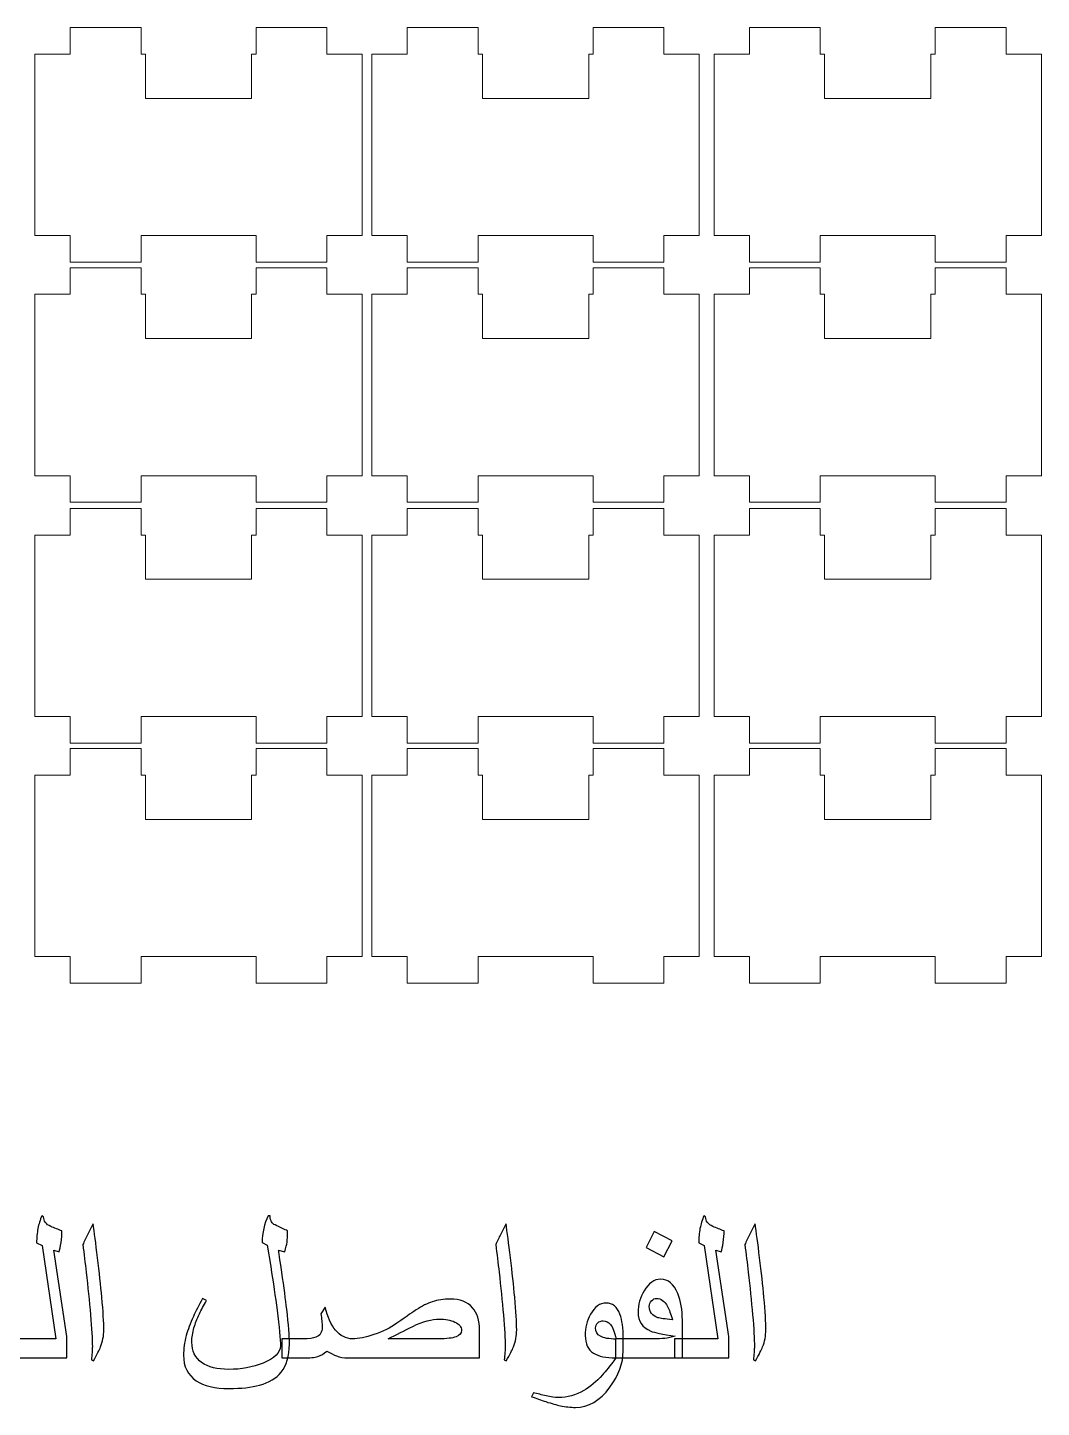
# Model space of a CAD drawing. Header units: millimetres. Extents: x -861 to 465, y -411 to 387.
# Drawn here: x -545.3 to -430.7, y -337.9 to -182 of the extents above; entities that cross this region are included whole.
import ezdxf

# ---------------------------------------------------------------- set-up
doc = ezdxf.new("R2010")
doc.units = ezdxf.units.MM
doc.header["$MEASUREMENT"] = 0
doc.layers.add('Layer 1', color=7, linetype='Continuous')

msp = doc.modelspace()

# ---------------------------------------------------------------- linework, layer by layer
at = {"layer": 'Layer 1', "color": 250, "lineweight": 18}
for points in [[(-540.5007, -185.0113), (-540.5007, -185.0113), (-540.5007, -182.0113), (-540.5007, -182.0113), (-540.5007, -182.0113), (-540.5007, -182.0113), (-532.5007, -182.0113), (-532.5007, -182.0113), (-532.5007, -182.0113), (-532.5007, -182.0113), (-532.5007, -185.0113), (-532.5007, -185.0113)], [(-511.5007, -185.0113), (-511.5007, -185.0113), (-511.5007, -182.0113), (-511.5007, -182.0113), (-511.5007, -182.0113), (-511.5007, -182.0113), (-519.5007, -182.0113), (-519.5007, -182.0113), (-519.5007, -182.0113), (-519.5007, -182.0113), (-519.5007, -185.0113), (-519.5007, -185.0113)], [(-502.4006, -185.0113), (-502.4006, -185.0113), (-502.4006, -182.0113), (-502.4006, -182.0113), (-502.4006, -182.0113), (-502.4006, -182.0113), (-494.4006, -182.0113), (-494.4006, -182.0113), (-494.4006, -182.0113), (-494.4006, -182.0113), (-494.4006, -185.0113), (-494.4006, -185.0113)], [(-473.4006, -185.0113), (-473.4006, -185.0113), (-473.4006, -182.0113), (-473.4006, -182.0113), (-473.4006, -182.0113), (-473.4006, -182.0113), (-481.4006, -182.0113), (-481.4006, -182.0113), (-481.4006, -182.0113), (-481.4006, -182.0113), (-481.4006, -185.0113), (-481.4006, -185.0113)], [(-463.7297, -185.0113), (-463.7297, -185.0113), (-463.7297, -182.0113), (-463.7297, -182.0113), (-463.7297, -182.0113), (-463.7297, -182.0113), (-455.7297, -182.0113), (-455.7297, -182.0113), (-455.7297, -182.0113), (-455.7297, -182.0113), (-455.7297, -185.0113), (-455.7297, -185.0113)], [(-434.7297, -185.0113), (-434.7297, -185.0113), (-434.7297, -182.0113), (-434.7297, -182.0113), (-434.7297, -182.0113), (-434.7297, -182.0113), (-442.7297, -182.0113), (-442.7297, -182.0113), (-442.7297, -182.0113), (-442.7297, -182.0113), (-442.7297, -185.0113), (-442.7297, -185.0113)], [(-540.5007, -205.5113), (-540.5007, -205.5113), (-544.5007, -205.5113), (-544.5007, -205.5113), (-544.5007, -205.5113), (-544.5007, -205.5113), (-544.5007, -185.0113), (-544.5007, -185.0113), (-544.5007, -185.0113), (-544.5007, -185.0113), (-540.5007, -185.0113), (-540.5007, -185.0113)], [(-520.0008, -185.0113), (-520.0008, -185.0113), (-520.0008, -190.0113), (-520.0008, -190.0113), (-520.0008, -190.0113), (-520.0008, -190.0113), (-532.0008, -190.0113), (-532.0008, -190.0113), (-532.0008, -190.0113), (-532.0008, -190.0113), (-532.0008, -185.0113), (-532.0008, -185.0113)], [(-511.5007, -185.0113), (-511.5007, -185.0113), (-507.5007, -185.0113), (-507.5007, -185.0113), (-507.5007, -185.0113), (-507.5007, -185.0113), (-507.5007, -205.5113), (-507.5007, -205.5113), (-507.5007, -205.5113), (-507.5007, -205.5113), (-511.5007, -205.5113), (-511.5007, -205.5113)], [(-502.4006, -205.5113), (-502.4006, -205.5113), (-506.4006, -205.5113), (-506.4006, -205.5113), (-506.4006, -205.5113), (-506.4006, -205.5113), (-506.4006, -185.0113), (-506.4006, -185.0113), (-506.4006, -185.0113), (-506.4006, -185.0113), (-502.4006, -185.0113), (-502.4006, -185.0113)], [(-481.9007, -185.0113), (-481.9007, -185.0113), (-481.9007, -190.0113), (-481.9007, -190.0113), (-481.9007, -190.0113), (-481.9007, -190.0113), (-493.9007, -190.0113), (-493.9007, -190.0113), (-493.9007, -190.0113), (-493.9007, -190.0113), (-493.9007, -185.0113), (-493.9007, -185.0113)], [(-473.4006, -185.0113), (-473.4006, -185.0113), (-469.4006, -185.0113), (-469.4006, -185.0113), (-469.4006, -185.0113), (-469.4006, -185.0113), (-469.4006, -205.5113), (-469.4006, -205.5113), (-469.4006, -205.5113), (-469.4006, -205.5113), (-473.4006, -205.5113), (-473.4006, -205.5113)], [(-463.7297, -205.5113), (-463.7297, -205.5113), (-467.7297, -205.5113), (-467.7297, -205.5113), (-467.7297, -205.5113), (-467.7297, -205.5113), (-467.7297, -185.0113), (-467.7297, -185.0113), (-467.7297, -185.0113), (-467.7297, -185.0113), (-463.7297, -185.0113), (-463.7297, -185.0113)], [(-443.2298, -185.0113), (-443.2298, -185.0113), (-443.2298, -190.0113), (-443.2298, -190.0113), (-443.2298, -190.0113), (-443.2298, -190.0113), (-455.2298, -190.0113), (-455.2298, -190.0113), (-455.2298, -190.0113), (-455.2298, -190.0113), (-455.2298, -185.0113), (-455.2298, -185.0113)], [(-434.7297, -185.0113), (-434.7297, -185.0113), (-430.7297, -185.0113), (-430.7297, -185.0113), (-430.7297, -185.0113), (-430.7297, -185.0113), (-430.7297, -205.5113), (-430.7297, -205.5113), (-430.7297, -205.5113), (-430.7297, -205.5113), (-434.7297, -205.5113), (-434.7297, -205.5113)], [(-540.5007, -205.5113), (-540.5007, -205.5113), (-540.5007, -208.5113), (-540.5007, -208.5113), (-540.5007, -208.5113), (-540.5007, -208.5113), (-532.5007, -208.5113), (-532.5007, -208.5113), (-532.5007, -208.5113), (-532.5007, -208.5113), (-532.5007, -205.5113), (-532.5007, -205.5113)], [(-511.5007, -205.5113), (-511.5007, -205.5113), (-511.5007, -208.5113), (-511.5007, -208.5113), (-511.5007, -208.5113), (-511.5007, -208.5113), (-519.5007, -208.5113), (-519.5007, -208.5113), (-519.5007, -208.5113), (-519.5007, -208.5113), (-519.5007, -205.5113), (-519.5007, -205.5113)], [(-502.4006, -205.5113), (-502.4006, -205.5113), (-502.4006, -208.5113), (-502.4006, -208.5113), (-502.4006, -208.5113), (-502.4006, -208.5113), (-494.4006, -208.5113), (-494.4006, -208.5113), (-494.4006, -208.5113), (-494.4006, -208.5113), (-494.4006, -205.5113), (-494.4006, -205.5113)], [(-473.4006, -205.5113), (-473.4006, -205.5113), (-473.4006, -208.5113), (-473.4006, -208.5113), (-473.4006, -208.5113), (-473.4006, -208.5113), (-481.4006, -208.5113), (-481.4006, -208.5113), (-481.4006, -208.5113), (-481.4006, -208.5113), (-481.4006, -205.5113), (-481.4006, -205.5113)], [(-463.7297, -205.5113), (-463.7297, -205.5113), (-463.7297, -208.5113), (-463.7297, -208.5113), (-463.7297, -208.5113), (-463.7297, -208.5113), (-455.7297, -208.5113), (-455.7297, -208.5113), (-455.7297, -208.5113), (-455.7297, -208.5113), (-455.7297, -205.5113), (-455.7297, -205.5113)], [(-434.7297, -205.5113), (-434.7297, -205.5113), (-434.7297, -208.5113), (-434.7297, -208.5113), (-434.7297, -208.5113), (-434.7297, -208.5113), (-442.7297, -208.5113), (-442.7297, -208.5113), (-442.7297, -208.5113), (-442.7297, -208.5113), (-442.7297, -205.5113), (-442.7297, -205.5113)], [(-540.5007, -212.1311), (-540.5007, -212.1311), (-540.5007, -209.1311), (-540.5007, -209.1311), (-540.5007, -209.1311), (-540.5007, -209.1311), (-532.5007, -209.1311), (-532.5007, -209.1311), (-532.5007, -209.1311), (-532.5007, -209.1311), (-532.5007, -212.1311), (-532.5007, -212.1311)], [(-511.5007, -212.1311), (-511.5007, -212.1311), (-511.5007, -209.1311), (-511.5007, -209.1311), (-511.5007, -209.1311), (-511.5007, -209.1311), (-519.5007, -209.1311), (-519.5007, -209.1311), (-519.5007, -209.1311), (-519.5007, -209.1311), (-519.5007, -212.1311), (-519.5007, -212.1311)], [(-502.4006, -212.1311), (-502.4006, -212.1311), (-502.4006, -209.1311), (-502.4006, -209.1311), (-502.4006, -209.1311), (-502.4006, -209.1311), (-494.4006, -209.1311), (-494.4006, -209.1311), (-494.4006, -209.1311), (-494.4006, -209.1311), (-494.4006, -212.1311), (-494.4006, -212.1311)], [(-473.4006, -212.1311), (-473.4006, -212.1311), (-473.4006, -209.1311), (-473.4006, -209.1311), (-473.4006, -209.1311), (-473.4006, -209.1311), (-481.4006, -209.1311), (-481.4006, -209.1311), (-481.4006, -209.1311), (-481.4006, -209.1311), (-481.4006, -212.1311), (-481.4006, -212.1311)], [(-463.7297, -212.1311), (-463.7297, -212.1311), (-463.7297, -209.1311), (-463.7297, -209.1311), (-463.7297, -209.1311), (-463.7297, -209.1311), (-455.7297, -209.1311), (-455.7297, -209.1311), (-455.7297, -209.1311), (-455.7297, -209.1311), (-455.7297, -212.1311), (-455.7297, -212.1311)], [(-434.7297, -212.1311), (-434.7297, -212.1311), (-434.7297, -209.1311), (-434.7297, -209.1311), (-434.7297, -209.1311), (-434.7297, -209.1311), (-442.7297, -209.1311), (-442.7297, -209.1311), (-442.7297, -209.1311), (-442.7297, -209.1311), (-442.7297, -212.1311), (-442.7297, -212.1311)], [(-540.5007, -232.6311), (-540.5007, -232.6311), (-544.5007, -232.6311), (-544.5007, -232.6311), (-544.5007, -232.6311), (-544.5007, -232.6311), (-544.5007, -212.1311), (-544.5007, -212.1311), (-544.5007, -212.1311), (-544.5007, -212.1311), (-540.5007, -212.1311), (-540.5007, -212.1311)], [(-520.0008, -212.1311), (-520.0008, -212.1311), (-520.0008, -217.1311), (-520.0008, -217.1311), (-520.0008, -217.1311), (-520.0008, -217.1311), (-532.0008, -217.1311), (-532.0008, -217.1311), (-532.0008, -217.1311), (-532.0008, -217.1311), (-532.0008, -212.1311), (-532.0008, -212.1311)], [(-511.5007, -212.1311), (-511.5007, -212.1311), (-507.5007, -212.1311), (-507.5007, -212.1311), (-507.5007, -212.1311), (-507.5007, -212.1311), (-507.5007, -232.6311), (-507.5007, -232.6311), (-507.5007, -232.6311), (-507.5007, -232.6311), (-511.5007, -232.6311), (-511.5007, -232.6311)], [(-502.4006, -232.6311), (-502.4006, -232.6311), (-506.4006, -232.6311), (-506.4006, -232.6311), (-506.4006, -232.6311), (-506.4006, -232.6311), (-506.4006, -212.1311), (-506.4006, -212.1311), (-506.4006, -212.1311), (-506.4006, -212.1311), (-502.4006, -212.1311), (-502.4006, -212.1311)], [(-481.9007, -212.1311), (-481.9007, -212.1311), (-481.9007, -217.1311), (-481.9007, -217.1311), (-481.9007, -217.1311), (-481.9007, -217.1311), (-493.9007, -217.1311), (-493.9007, -217.1311), (-493.9007, -217.1311), (-493.9007, -217.1311), (-493.9007, -212.1311), (-493.9007, -212.1311)], [(-473.4006, -212.1311), (-473.4006, -212.1311), (-469.4006, -212.1311), (-469.4006, -212.1311), (-469.4006, -212.1311), (-469.4006, -212.1311), (-469.4006, -232.6311), (-469.4006, -232.6311), (-469.4006, -232.6311), (-469.4006, -232.6311), (-473.4006, -232.6311), (-473.4006, -232.6311)], [(-463.7297, -232.6311), (-463.7297, -232.6311), (-467.7297, -232.6311), (-467.7297, -232.6311), (-467.7297, -232.6311), (-467.7297, -232.6311), (-467.7297, -212.1311), (-467.7297, -212.1311), (-467.7297, -212.1311), (-467.7297, -212.1311), (-463.7297, -212.1311), (-463.7297, -212.1311)], [(-443.2298, -212.1311), (-443.2298, -212.1311), (-443.2298, -217.1311), (-443.2298, -217.1311), (-443.2298, -217.1311), (-443.2298, -217.1311), (-455.2298, -217.1311), (-455.2298, -217.1311), (-455.2298, -217.1311), (-455.2298, -217.1311), (-455.2298, -212.1311), (-455.2298, -212.1311)], [(-434.7297, -212.1311), (-434.7297, -212.1311), (-430.7297, -212.1311), (-430.7297, -212.1311), (-430.7297, -212.1311), (-430.7297, -212.1311), (-430.7297, -232.6311), (-430.7297, -232.6311), (-430.7297, -232.6311), (-430.7297, -232.6311), (-434.7297, -232.6311), (-434.7297, -232.6311)], [(-540.5007, -232.6311), (-540.5007, -232.6311), (-540.5007, -235.6311), (-540.5007, -235.6311), (-540.5007, -235.6311), (-540.5007, -235.6311), (-532.5007, -235.6311), (-532.5007, -235.6311), (-532.5007, -235.6311), (-532.5007, -235.6311), (-532.5007, -232.6311), (-532.5007, -232.6311)], [(-511.5007, -232.6311), (-511.5007, -232.6311), (-511.5007, -235.6311), (-511.5007, -235.6311), (-511.5007, -235.6311), (-511.5007, -235.6311), (-519.5007, -235.6311), (-519.5007, -235.6311), (-519.5007, -235.6311), (-519.5007, -235.6311), (-519.5007, -232.6311), (-519.5007, -232.6311)], [(-502.4006, -232.6311), (-502.4006, -232.6311), (-502.4006, -235.6311), (-502.4006, -235.6311), (-502.4006, -235.6311), (-502.4006, -235.6311), (-494.4006, -235.6311), (-494.4006, -235.6311), (-494.4006, -235.6311), (-494.4006, -235.6311), (-494.4006, -232.6311), (-494.4006, -232.6311)], [(-473.4006, -232.6311), (-473.4006, -232.6311), (-473.4006, -235.6311), (-473.4006, -235.6311), (-473.4006, -235.6311), (-473.4006, -235.6311), (-481.4006, -235.6311), (-481.4006, -235.6311), (-481.4006, -235.6311), (-481.4006, -235.6311), (-481.4006, -232.6311), (-481.4006, -232.6311)], [(-463.7297, -232.6311), (-463.7297, -232.6311), (-463.7297, -235.6311), (-463.7297, -235.6311), (-463.7297, -235.6311), (-463.7297, -235.6311), (-455.7297, -235.6311), (-455.7297, -235.6311), (-455.7297, -235.6311), (-455.7297, -235.6311), (-455.7297, -232.6311), (-455.7297, -232.6311)], [(-434.7297, -232.6311), (-434.7297, -232.6311), (-434.7297, -235.6311), (-434.7297, -235.6311), (-434.7297, -235.6311), (-434.7297, -235.6311), (-442.7297, -235.6311), (-442.7297, -235.6311), (-442.7297, -235.6311), (-442.7297, -235.6311), (-442.7297, -232.6311), (-442.7297, -232.6311)], [(-540.5007, -239.3311), (-540.5007, -239.3311), (-540.5007, -236.3311), (-540.5007, -236.3311), (-540.5007, -236.3311), (-540.5007, -236.3311), (-532.5007, -236.3311), (-532.5007, -236.3311), (-532.5007, -236.3311), (-532.5007, -236.3311), (-532.5007, -239.3311), (-532.5007, -239.3311)], [(-511.5007, -239.3311), (-511.5007, -239.3311), (-511.5007, -236.3311), (-511.5007, -236.3311), (-511.5007, -236.3311), (-511.5007, -236.3311), (-519.5007, -236.3311), (-519.5007, -236.3311), (-519.5007, -236.3311), (-519.5007, -236.3311), (-519.5007, -239.3311), (-519.5007, -239.3311)], [(-502.4006, -239.3311), (-502.4006, -239.3311), (-502.4006, -236.3311), (-502.4006, -236.3311), (-502.4006, -236.3311), (-502.4006, -236.3311), (-494.4006, -236.3311), (-494.4006, -236.3311), (-494.4006, -236.3311), (-494.4006, -236.3311), (-494.4006, -239.3311), (-494.4006, -239.3311)], [(-473.4006, -239.3311), (-473.4006, -239.3311), (-473.4006, -236.3311), (-473.4006, -236.3311), (-473.4006, -236.3311), (-473.4006, -236.3311), (-481.4006, -236.3311), (-481.4006, -236.3311), (-481.4006, -236.3311), (-481.4006, -236.3311), (-481.4006, -239.3311), (-481.4006, -239.3311)], [(-463.7297, -239.3311), (-463.7297, -239.3311), (-463.7297, -236.3311), (-463.7297, -236.3311), (-463.7297, -236.3311), (-463.7297, -236.3311), (-455.7297, -236.3311), (-455.7297, -236.3311), (-455.7297, -236.3311), (-455.7297, -236.3311), (-455.7297, -239.3311), (-455.7297, -239.3311)], [(-434.7297, -239.3311), (-434.7297, -239.3311), (-434.7297, -236.3311), (-434.7297, -236.3311), (-434.7297, -236.3311), (-434.7297, -236.3311), (-442.7297, -236.3311), (-442.7297, -236.3311), (-442.7297, -236.3311), (-442.7297, -236.3311), (-442.7297, -239.3311), (-442.7297, -239.3311)], [(-540.5007, -259.8311), (-540.5007, -259.8311), (-544.5007, -259.8311), (-544.5007, -259.8311), (-544.5007, -259.8311), (-544.5007, -259.8311), (-544.5007, -239.3311), (-544.5007, -239.3311), (-544.5007, -239.3311), (-544.5007, -239.3311), (-540.5007, -239.3311), (-540.5007, -239.3311)], [(-520.0008, -239.3311), (-520.0008, -239.3311), (-520.0008, -244.3311), (-520.0008, -244.3311), (-520.0008, -244.3311), (-520.0008, -244.3311), (-532.0008, -244.3311), (-532.0008, -244.3311), (-532.0008, -244.3311), (-532.0008, -244.3311), (-532.0008, -239.3311), (-532.0008, -239.3311)], [(-511.5007, -239.3311), (-511.5007, -239.3311), (-507.5007, -239.3311), (-507.5007, -239.3311), (-507.5007, -239.3311), (-507.5007, -239.3311), (-507.5007, -259.8311), (-507.5007, -259.8311), (-507.5007, -259.8311), (-507.5007, -259.8311), (-511.5007, -259.8311), (-511.5007, -259.8311)], [(-502.4006, -259.8311), (-502.4006, -259.8311), (-506.4006, -259.8311), (-506.4006, -259.8311), (-506.4006, -259.8311), (-506.4006, -259.8311), (-506.4006, -239.3311), (-506.4006, -239.3311), (-506.4006, -239.3311), (-506.4006, -239.3311), (-502.4006, -239.3311), (-502.4006, -239.3311)], [(-481.9007, -239.3311), (-481.9007, -239.3311), (-481.9007, -244.3311), (-481.9007, -244.3311), (-481.9007, -244.3311), (-481.9007, -244.3311), (-493.9007, -244.3311), (-493.9007, -244.3311), (-493.9007, -244.3311), (-493.9007, -244.3311), (-493.9007, -239.3311), (-493.9007, -239.3311)], [(-473.4006, -239.3311), (-473.4006, -239.3311), (-469.4006, -239.3311), (-469.4006, -239.3311), (-469.4006, -239.3311), (-469.4006, -239.3311), (-469.4006, -259.8311), (-469.4006, -259.8311), (-469.4006, -259.8311), (-469.4006, -259.8311), (-473.4006, -259.8311), (-473.4006, -259.8311)], [(-463.7297, -259.8311), (-463.7297, -259.8311), (-467.7297, -259.8311), (-467.7297, -259.8311), (-467.7297, -259.8311), (-467.7297, -259.8311), (-467.7297, -239.3311), (-467.7297, -239.3311), (-467.7297, -239.3311), (-467.7297, -239.3311), (-463.7297, -239.3311), (-463.7297, -239.3311)], [(-443.2298, -239.3311), (-443.2298, -239.3311), (-443.2298, -244.3311), (-443.2298, -244.3311), (-443.2298, -244.3311), (-443.2298, -244.3311), (-455.2298, -244.3311), (-455.2298, -244.3311), (-455.2298, -244.3311), (-455.2298, -244.3311), (-455.2298, -239.3311), (-455.2298, -239.3311)], [(-434.7297, -239.3311), (-434.7297, -239.3311), (-430.7297, -239.3311), (-430.7297, -239.3311), (-430.7297, -239.3311), (-430.7297, -239.3311), (-430.7297, -259.8311), (-430.7297, -259.8311), (-430.7297, -259.8311), (-430.7297, -259.8311), (-434.7297, -259.8311), (-434.7297, -259.8311)], [(-540.5007, -259.8311), (-540.5007, -259.8311), (-540.5007, -262.8311), (-540.5007, -262.8311), (-540.5007, -262.8311), (-540.5007, -262.8311), (-532.5007, -262.8311), (-532.5007, -262.8311), (-532.5007, -262.8311), (-532.5007, -262.8311), (-532.5007, -259.8311), (-532.5007, -259.8311)], [(-511.5007, -259.8311), (-511.5007, -259.8311), (-511.5007, -262.8311), (-511.5007, -262.8311), (-511.5007, -262.8311), (-511.5007, -262.8311), (-519.5007, -262.8311), (-519.5007, -262.8311), (-519.5007, -262.8311), (-519.5007, -262.8311), (-519.5007, -259.8311), (-519.5007, -259.8311)], [(-502.4006, -259.8311), (-502.4006, -259.8311), (-502.4006, -262.8311), (-502.4006, -262.8311), (-502.4006, -262.8311), (-502.4006, -262.8311), (-494.4006, -262.8311), (-494.4006, -262.8311), (-494.4006, -262.8311), (-494.4006, -262.8311), (-494.4006, -259.8311), (-494.4006, -259.8311)], [(-473.4006, -259.8311), (-473.4006, -259.8311), (-473.4006, -262.8311), (-473.4006, -262.8311), (-473.4006, -262.8311), (-473.4006, -262.8311), (-481.4006, -262.8311), (-481.4006, -262.8311), (-481.4006, -262.8311), (-481.4006, -262.8311), (-481.4006, -259.8311), (-481.4006, -259.8311)], [(-463.7297, -259.8311), (-463.7297, -259.8311), (-463.7297, -262.8311), (-463.7297, -262.8311), (-463.7297, -262.8311), (-463.7297, -262.8311), (-455.7297, -262.8311), (-455.7297, -262.8311), (-455.7297, -262.8311), (-455.7297, -262.8311), (-455.7297, -259.8311), (-455.7297, -259.8311)], [(-434.7297, -259.8311), (-434.7297, -259.8311), (-434.7297, -262.8311), (-434.7297, -262.8311), (-434.7297, -262.8311), (-434.7297, -262.8311), (-442.7297, -262.8311), (-442.7297, -262.8311), (-442.7297, -262.8311), (-442.7297, -262.8311), (-442.7297, -259.8311), (-442.7297, -259.8311)], [(-540.5007, -266.4509), (-540.5007, -266.4509), (-540.5007, -263.4509), (-540.5007, -263.4509), (-540.5007, -263.4509), (-540.5007, -263.4509), (-532.5007, -263.4509), (-532.5007, -263.4509), (-532.5007, -263.4509), (-532.5007, -263.4509), (-532.5007, -266.4509), (-532.5007, -266.4509)], [(-511.5007, -266.4509), (-511.5007, -266.4509), (-511.5007, -263.4509), (-511.5007, -263.4509), (-511.5007, -263.4509), (-511.5007, -263.4509), (-519.5007, -263.4509), (-519.5007, -263.4509), (-519.5007, -263.4509), (-519.5007, -263.4509), (-519.5007, -266.4509), (-519.5007, -266.4509)], [(-502.4006, -266.4509), (-502.4006, -266.4509), (-502.4006, -263.4509), (-502.4006, -263.4509), (-502.4006, -263.4509), (-502.4006, -263.4509), (-494.4006, -263.4509), (-494.4006, -263.4509), (-494.4006, -263.4509), (-494.4006, -263.4509), (-494.4006, -266.4509), (-494.4006, -266.4509)], [(-473.4006, -266.4509), (-473.4006, -266.4509), (-473.4006, -263.4509), (-473.4006, -263.4509), (-473.4006, -263.4509), (-473.4006, -263.4509), (-481.4006, -263.4509), (-481.4006, -263.4509), (-481.4006, -263.4509), (-481.4006, -263.4509), (-481.4006, -266.4509), (-481.4006, -266.4509)], [(-463.7297, -266.4509), (-463.7297, -266.4509), (-463.7297, -263.4509), (-463.7297, -263.4509), (-463.7297, -263.4509), (-463.7297, -263.4509), (-455.7297, -263.4509), (-455.7297, -263.4509), (-455.7297, -263.4509), (-455.7297, -263.4509), (-455.7297, -266.4509), (-455.7297, -266.4509)], [(-434.7297, -266.4509), (-434.7297, -266.4509), (-434.7297, -263.4509), (-434.7297, -263.4509), (-434.7297, -263.4509), (-434.7297, -263.4509), (-442.7297, -263.4509), (-442.7297, -263.4509), (-442.7297, -263.4509), (-442.7297, -263.4509), (-442.7297, -266.4509), (-442.7297, -266.4509)], [(-540.5007, -286.9509), (-540.5007, -286.9509), (-544.5007, -286.9509), (-544.5007, -286.9509), (-544.5007, -286.9509), (-544.5007, -286.9509), (-544.5007, -266.4509), (-544.5007, -266.4509), (-544.5007, -266.4509), (-544.5007, -266.4509), (-540.5007, -266.4509), (-540.5007, -266.4509)], [(-520.0008, -266.4509), (-520.0008, -266.4509), (-520.0008, -271.4509), (-520.0008, -271.4509), (-520.0008, -271.4509), (-520.0008, -271.4509), (-532.0008, -271.4509), (-532.0008, -271.4509), (-532.0008, -271.4509), (-532.0008, -271.4509), (-532.0008, -266.4509), (-532.0008, -266.4509)], [(-511.5007, -266.4509), (-511.5007, -266.4509), (-507.5007, -266.4509), (-507.5007, -266.4509), (-507.5007, -266.4509), (-507.5007, -266.4509), (-507.5007, -286.9509), (-507.5007, -286.9509), (-507.5007, -286.9509), (-507.5007, -286.9509), (-511.5007, -286.9509), (-511.5007, -286.9509)], [(-502.4006, -286.9509), (-502.4006, -286.9509), (-506.4006, -286.9509), (-506.4006, -286.9509), (-506.4006, -286.9509), (-506.4006, -286.9509), (-506.4006, -266.4509), (-506.4006, -266.4509), (-506.4006, -266.4509), (-506.4006, -266.4509), (-502.4006, -266.4509), (-502.4006, -266.4509)], [(-481.9007, -266.4509), (-481.9007, -266.4509), (-481.9007, -271.4509), (-481.9007, -271.4509), (-481.9007, -271.4509), (-481.9007, -271.4509), (-493.9007, -271.4509), (-493.9007, -271.4509), (-493.9007, -271.4509), (-493.9007, -271.4509), (-493.9007, -266.4509), (-493.9007, -266.4509)], [(-473.4006, -266.4509), (-473.4006, -266.4509), (-469.4006, -266.4509), (-469.4006, -266.4509), (-469.4006, -266.4509), (-469.4006, -266.4509), (-469.4006, -286.9509), (-469.4006, -286.9509), (-469.4006, -286.9509), (-469.4006, -286.9509), (-473.4006, -286.9509), (-473.4006, -286.9509)], [(-463.7297, -286.9509), (-463.7297, -286.9509), (-467.7297, -286.9509), (-467.7297, -286.9509), (-467.7297, -286.9509), (-467.7297, -286.9509), (-467.7297, -266.4509), (-467.7297, -266.4509), (-467.7297, -266.4509), (-467.7297, -266.4509), (-463.7297, -266.4509), (-463.7297, -266.4509)], [(-443.2298, -266.4509), (-443.2298, -266.4509), (-443.2298, -271.4509), (-443.2298, -271.4509), (-443.2298, -271.4509), (-443.2298, -271.4509), (-455.2298, -271.4509), (-455.2298, -271.4509), (-455.2298, -271.4509), (-455.2298, -271.4509), (-455.2298, -266.4509), (-455.2298, -266.4509)], [(-434.7297, -266.4509), (-434.7297, -266.4509), (-430.7297, -266.4509), (-430.7297, -266.4509), (-430.7297, -266.4509), (-430.7297, -266.4509), (-430.7297, -286.9509), (-430.7297, -286.9509), (-430.7297, -286.9509), (-430.7297, -286.9509), (-434.7297, -286.9509), (-434.7297, -286.9509)], [(-540.5007, -286.9509), (-540.5007, -286.9509), (-540.5007, -289.9509), (-540.5007, -289.9509), (-540.5007, -289.9509), (-540.5007, -289.9509), (-532.5007, -289.9509), (-532.5007, -289.9509), (-532.5007, -289.9509), (-532.5007, -289.9509), (-532.5007, -286.9509), (-532.5007, -286.9509)], [(-511.5007, -286.9509), (-511.5007, -286.9509), (-511.5007, -289.9509), (-511.5007, -289.9509), (-511.5007, -289.9509), (-511.5007, -289.9509), (-519.5007, -289.9509), (-519.5007, -289.9509), (-519.5007, -289.9509), (-519.5007, -289.9509), (-519.5007, -286.9509), (-519.5007, -286.9509)], [(-502.4006, -286.9509), (-502.4006, -286.9509), (-502.4006, -289.9509), (-502.4006, -289.9509), (-502.4006, -289.9509), (-502.4006, -289.9509), (-494.4006, -289.9509), (-494.4006, -289.9509), (-494.4006, -289.9509), (-494.4006, -289.9509), (-494.4006, -286.9509), (-494.4006, -286.9509)], [(-473.4006, -286.9509), (-473.4006, -286.9509), (-473.4006, -289.9509), (-473.4006, -289.9509), (-473.4006, -289.9509), (-473.4006, -289.9509), (-481.4006, -289.9509), (-481.4006, -289.9509), (-481.4006, -289.9509), (-481.4006, -289.9509), (-481.4006, -286.9509), (-481.4006, -286.9509)], [(-463.7297, -286.9509), (-463.7297, -286.9509), (-463.7297, -289.9509), (-463.7297, -289.9509), (-463.7297, -289.9509), (-463.7297, -289.9509), (-455.7297, -289.9509), (-455.7297, -289.9509), (-455.7297, -289.9509), (-455.7297, -289.9509), (-455.7297, -286.9509), (-455.7297, -286.9509)], [(-434.7297, -286.9509), (-434.7297, -286.9509), (-434.7297, -289.9509), (-434.7297, -289.9509), (-434.7297, -289.9509), (-434.7297, -289.9509), (-442.7297, -289.9509), (-442.7297, -289.9509), (-442.7297, -289.9509), (-442.7297, -289.9509), (-442.7297, -286.9509), (-442.7297, -286.9509)]]:
    msp.add_open_spline(points, degree=3, knots=[0, 0, 0, 0, 0.25, 0.25, 0.25, 0.25, 0.5, 0.5, 0.5, 0.5, 1, 1, 1, 1], dxfattribs=at)
for points in [[(-532.5007, -185.0113), (-532.5007, -185.0113), (-532.0008, -185.0113), (-532.0008, -185.0113)], [(-520.0008, -185.0113), (-520.0008, -185.0113), (-519.5007, -185.0113), (-519.5007, -185.0113)], [(-494.4006, -185.0113), (-494.4006, -185.0113), (-493.9007, -185.0113), (-493.9007, -185.0113)], [(-481.9007, -185.0113), (-481.9007, -185.0113), (-481.4006, -185.0113), (-481.4006, -185.0113)], [(-455.7297, -185.0113), (-455.7297, -185.0113), (-455.2298, -185.0113), (-455.2298, -185.0113)], [(-443.2298, -185.0113), (-443.2298, -185.0113), (-442.7297, -185.0113), (-442.7297, -185.0113)], [(-519.5007, -205.5113), (-519.5007, -205.5113), (-532.5007, -205.5113), (-532.5007, -205.5113)], [(-481.4006, -205.5113), (-481.4006, -205.5113), (-494.4006, -205.5113), (-494.4006, -205.5113)], [(-442.7297, -205.5113), (-442.7297, -205.5113), (-455.7297, -205.5113), (-455.7297, -205.5113)], [(-532.5007, -212.1311), (-532.5007, -212.1311), (-532.0008, -212.1311), (-532.0008, -212.1311)], [(-520.0008, -212.1311), (-520.0008, -212.1311), (-519.5007, -212.1311), (-519.5007, -212.1311)], [(-494.4006, -212.1311), (-494.4006, -212.1311), (-493.9007, -212.1311), (-493.9007, -212.1311)], [(-481.9007, -212.1311), (-481.9007, -212.1311), (-481.4006, -212.1311), (-481.4006, -212.1311)], [(-455.7297, -212.1311), (-455.7297, -212.1311), (-455.2298, -212.1311), (-455.2298, -212.1311)], [(-443.2298, -212.1311), (-443.2298, -212.1311), (-442.7297, -212.1311), (-442.7297, -212.1311)], [(-519.5007, -232.6311), (-519.5007, -232.6311), (-532.5007, -232.6311), (-532.5007, -232.6311)], [(-481.4006, -232.6311), (-481.4006, -232.6311), (-494.4006, -232.6311), (-494.4006, -232.6311)], [(-442.7297, -232.6311), (-442.7297, -232.6311), (-455.7297, -232.6311), (-455.7297, -232.6311)], [(-532.5007, -239.3311), (-532.5007, -239.3311), (-532.0008, -239.3311), (-532.0008, -239.3311)], [(-520.0008, -239.3311), (-520.0008, -239.3311), (-519.5007, -239.3311), (-519.5007, -239.3311)], [(-494.4006, -239.3311), (-494.4006, -239.3311), (-493.9007, -239.3311), (-493.9007, -239.3311)], [(-481.9007, -239.3311), (-481.9007, -239.3311), (-481.4006, -239.3311), (-481.4006, -239.3311)], [(-455.7297, -239.3311), (-455.7297, -239.3311), (-455.2298, -239.3311), (-455.2298, -239.3311)], [(-443.2298, -239.3311), (-443.2298, -239.3311), (-442.7297, -239.3311), (-442.7297, -239.3311)], [(-519.5007, -259.8311), (-519.5007, -259.8311), (-532.5007, -259.8311), (-532.5007, -259.8311)], [(-481.4006, -259.8311), (-481.4006, -259.8311), (-494.4006, -259.8311), (-494.4006, -259.8311)], [(-442.7297, -259.8311), (-442.7297, -259.8311), (-455.7297, -259.8311), (-455.7297, -259.8311)], [(-532.5007, -266.4509), (-532.5007, -266.4509), (-532.0008, -266.4509), (-532.0008, -266.4509)], [(-520.0008, -266.4509), (-520.0008, -266.4509), (-519.5007, -266.4509), (-519.5007, -266.4509)], [(-494.4006, -266.4509), (-494.4006, -266.4509), (-493.9007, -266.4509), (-493.9007, -266.4509)], [(-481.9007, -266.4509), (-481.9007, -266.4509), (-481.4006, -266.4509), (-481.4006, -266.4509)], [(-455.7297, -266.4509), (-455.7297, -266.4509), (-455.2298, -266.4509), (-455.2298, -266.4509)], [(-443.2298, -266.4509), (-443.2298, -266.4509), (-442.7297, -266.4509), (-442.7297, -266.4509)], [(-519.5007, -286.9509), (-519.5007, -286.9509), (-532.5007, -286.9509), (-532.5007, -286.9509)], [(-481.4006, -286.9509), (-481.4006, -286.9509), (-494.4006, -286.9509), (-494.4006, -286.9509)], [(-442.7297, -286.9509), (-442.7297, -286.9509), (-455.7297, -286.9509), (-455.7297, -286.9509)]]:
    msp.add_open_spline(points, degree=3, dxfattribs=at)
at = {"layer": 'Layer 1', "color": 250}
for points, knots in [([(-540.8987, -332.2852), (-540.8987, -332.2852), (-547.0201, -332.2852), (-547.0201, -332.2852), (-547.0201, -332.2852), (-547.0201, -332.2852), (-547.0201, -330.1262), (-547.0201, -330.1262), (-547.0201, -330.1262), (-547.0201, -330.1262), (-542.1433, -330.1262), (-542.1433, -330.1262), (-542.1433, -330.1262), (-542.1433, -330.1262), (-543.6673, -319.5767), (-543.6673, -319.5767), (-543.6673, -319.5767), (-543.6673, -319.5767), (-544.3023, -319.2719), (-544.3023, -319.2719), (-544.3023, -319.2719), (-544.3023, -318.7047), (-544.2515, -318.1713), (-544.1541, -317.6717), (-544.1541, -317.6717), (-544.0525, -317.1764), (-543.9044, -316.6896), (-543.7054, -316.2239), (-543.7054, -316.2239), (-543.7054, -316.2239), (-543.5149, -316.3594), (-543.5149, -316.3594), (-543.5149, -316.3594), (-543.5149, -316.8378), (-543.244, -317.1976), (-542.6979, -317.4389), (-542.6979, -317.4389), (-542.283, -317.604), (-541.8597, -317.7691), (-541.4321, -317.9342), (-541.4321, -317.9342), (-541.4321, -318.3448), (-541.466, -318.7809), (-541.5337, -319.2465), (-541.5337, -319.2465), (-541.5972, -319.7164), (-541.6776, -320.0636), (-541.7708, -320.2922), (-541.7708, -320.2922), (-541.7708, -320.2922), (-542.3719, -320.0932), (-542.3719, -320.0932), (-542.3719, -320.0932), (-542.3719, -320.0932), (-540.8987, -329.851), (-540.8987, -329.851), (-540.8987, -329.851), (-540.8987, -329.851), (-540.8987, -332.2852), (-540.8987, -332.2852)], [0, 0, 0, 0, 0.0625, 0.0625, 0.0625, 0.0625, 0.125, 0.125, 0.125, 0.125, 0.1875, 0.1875, 0.1875, 0.1875, 0.25, 0.25, 0.25, 0.25, 0.3125, 0.3125, 0.3125, 0.3125, 0.375, 0.375, 0.375, 0.375, 0.4375, 0.4375, 0.4375, 0.4375, 0.5, 0.5, 0.5, 0.5, 0.5625, 0.5625, 0.5625, 0.5625, 0.625, 0.625, 0.625, 0.625, 0.6875, 0.6875, 0.6875, 0.6875, 0.75, 0.75, 0.75, 0.75, 0.8125, 0.8125, 0.8125, 0.8125, 0.875, 0.875, 0.875, 0.875, 1, 1, 1, 1]), ([(-515.7315, -330.74), (-515.7315, -332.0608), (-516.0405, -333.1149), (-516.6586, -333.8896), (-516.6586, -333.8896), (-517.2132, -334.5754), (-518.026, -335.0707), (-519.1012, -335.3671), (-519.1012, -335.3671), (-520.0072, -335.6168), (-521.1586, -335.7396), (-522.5556, -335.7396), (-522.5556, -335.7396), (-524.1474, -335.7396), (-525.3835, -335.4475), (-526.2598, -334.8591), (-526.2598, -334.8591), (-527.2165, -334.2156), (-527.6949, -333.2546), (-527.6949, -331.9719), (-527.6949, -331.9719), (-527.6949, -331.2607), (-527.5891, -330.5241), (-527.3816, -329.7537), (-527.3816, -329.7537), (-527.2081, -329.1017), (-526.9414, -328.3863), (-526.5858, -327.6116), (-526.5858, -327.6116), (-526.3275, -327.0486), (-525.9762, -326.3712), (-525.5359, -325.5796), (-525.5359, -325.5796), (-525.5359, -325.5796), (-525.1041, -325.8124), (-525.1041, -325.8124), (-525.1041, -325.8124), (-525.4174, -326.367), (-525.6798, -326.8623), (-525.8915, -327.2983), (-525.8915, -327.2983), (-526.1709, -327.8825), (-526.3783, -328.4075), (-526.5138, -328.8689), (-526.5138, -328.8689), (-526.6747, -329.4277), (-526.7551, -329.9738), (-526.7551, -330.503), (-526.7551, -330.503), (-526.7551, -331.5147), (-526.3868, -332.281), (-525.646, -332.8017), (-525.646, -332.8017), (-524.9094, -333.3224), (-523.8849, -333.5806), (-522.5726, -333.5806), (-522.5726, -333.5806), (-521.1798, -333.5806), (-519.8886, -333.3393), (-518.7033, -332.8609), (-518.7033, -332.8609), (-517.3994, -332.3318), (-516.7475, -331.701), (-516.7475, -330.9644), (-516.7475, -330.9644), (-516.7475, -330.1643), (-516.8745, -328.8054), (-517.1243, -326.8877), (-517.1243, -326.8877), (-517.319, -325.4145), (-517.5603, -323.772), (-517.8439, -321.9516), (-517.8439, -321.9516), (-517.8439, -321.9516), (-518.2461, -319.5471), (-518.2461, -319.5471), (-518.2461, -319.5471), (-518.2461, -319.5471), (-518.8049, -319.2508), (-518.8049, -319.2508), (-518.8049, -319.2508), (-518.8049, -318.1416), (-518.5805, -317.1341), (-518.1318, -316.2239), (-518.1318, -316.2239), (-518.1318, -316.2239), (-517.9159, -316.2239), (-517.9159, -316.2239), (-517.9159, -316.2239), (-517.882, -316.5372), (-517.827, -316.77), (-517.7466, -316.9224), (-517.7466, -316.9224), (-517.6619, -317.0748), (-517.5264, -317.1891), (-517.3402, -317.2653), (-517.3402, -317.2653), (-517.0862, -317.3712), (-516.811, -317.4982), (-516.5104, -317.6506), (-516.5104, -317.6506), (-516.2903, -317.7564), (-516.0956, -317.8495), (-515.9347, -317.9342), (-515.9347, -317.9342), (-515.9347, -318.5142), (-515.9559, -318.9333), (-515.9982, -319.2), (-515.9982, -319.2), (-516.0363, -319.4667), (-516.121, -319.835), (-516.2437, -320.3176), (-516.2437, -320.3176), (-516.2437, -320.3176), (-516.9507, -320.0932), (-516.9507, -320.0932), (-516.9507, -320.0932), (-516.9338, -320.2752), (-516.8152, -321.105), (-516.5951, -322.5866), (-516.5951, -322.5866), (-516.3369, -324.3138), (-516.1506, -325.7193), (-516.0278, -326.7946), (-516.0278, -326.7946), (-515.8289, -328.5133), (-515.7315, -329.8299), (-515.7315, -330.74)], [0, 0, 0, 0, 0.03030303, 0.03030303, 0.03030303, 0.03030303, 0.06060606, 0.06060606, 0.06060606, 0.06060606, 0.09090909, 0.09090909, 0.09090909, 0.09090909, 0.12121212, 0.12121212, 0.12121212, 0.12121212, 0.15151515, 0.15151515, 0.15151515, 0.15151515, 0.18181818, 0.18181818, 0.18181818, 0.18181818, 0.21212121, 0.21212121, 0.21212121, 0.21212121, 0.24242424, 0.24242424, 0.24242424, 0.24242424, 0.27272727, 0.27272727, 0.27272727, 0.27272727, 0.3030303, 0.3030303, 0.3030303, 0.3030303, 0.33333333, 0.33333333, 0.33333333, 0.33333333, 0.36363636, 0.36363636, 0.36363636, 0.36363636, 0.39393939, 0.39393939, 0.39393939, 0.39393939, 0.42424242, 0.42424242, 0.42424242, 0.42424242, 0.45454545, 0.45454545, 0.45454545, 0.45454545, 0.48484848, 0.48484848, 0.48484848, 0.48484848, 0.51515152, 0.51515152, 0.51515152, 0.51515152, 0.54545455, 0.54545455, 0.54545455, 0.54545455, 0.57575758, 0.57575758, 0.57575758, 0.57575758, 0.60606061, 0.60606061, 0.60606061, 0.60606061, 0.63636364, 0.63636364, 0.63636364, 0.63636364, 0.66666667, 0.66666667, 0.66666667, 0.66666667, 0.6969697, 0.6969697, 0.6969697, 0.6969697, 0.72727273, 0.72727273, 0.72727273, 0.72727273, 0.75757576, 0.75757576, 0.75757576, 0.75757576, 0.78787879, 0.78787879, 0.78787879, 0.78787879, 0.81818182, 0.81818182, 0.81818182, 0.81818182, 0.84848485, 0.84848485, 0.84848485, 0.84848485, 0.87878788, 0.87878788, 0.87878788, 0.87878788, 0.90909091, 0.90909091, 0.90909091, 0.90909091, 0.93939394, 0.93939394, 0.93939394, 0.93939394, 1, 1, 1, 1]), ([(-466.0661, -332.2852), (-466.0661, -332.2852), (-472.1875, -332.2852), (-472.1875, -332.2852), (-472.1875, -332.2852), (-472.1875, -332.2852), (-472.1875, -330.1262), (-472.1875, -330.1262), (-472.1875, -330.1262), (-472.1875, -330.1262), (-467.3107, -330.1262), (-467.3107, -330.1262), (-467.3107, -330.1262), (-467.3107, -330.1262), (-468.8347, -319.5767), (-468.8347, -319.5767), (-468.8347, -319.5767), (-468.8347, -319.5767), (-469.4697, -319.2719), (-469.4697, -319.2719), (-469.4697, -319.2719), (-469.4697, -318.7047), (-469.4189, -318.1713), (-469.3215, -317.6717), (-469.3215, -317.6717), (-469.2199, -317.1764), (-469.0718, -316.6896), (-468.8728, -316.2239), (-468.8728, -316.2239), (-468.8728, -316.2239), (-468.6823, -316.3594), (-468.6823, -316.3594), (-468.6823, -316.3594), (-468.6823, -316.8378), (-468.4114, -317.1976), (-467.8653, -317.4389), (-467.8653, -317.4389), (-467.4504, -317.604), (-467.0271, -317.7691), (-466.5995, -317.9342), (-466.5995, -317.9342), (-466.5995, -318.3448), (-466.6334, -318.7809), (-466.7011, -319.2465), (-466.7011, -319.2465), (-466.7646, -319.7164), (-466.845, -320.0636), (-466.9382, -320.2922), (-466.9382, -320.2922), (-466.9382, -320.2922), (-467.5393, -320.0932), (-467.5393, -320.0932), (-467.5393, -320.0932), (-467.5393, -320.0932), (-466.0661, -329.851), (-466.0661, -329.851), (-466.0661, -329.851), (-466.0661, -329.851), (-466.0661, -332.2852), (-466.0661, -332.2852)], [0, 0, 0, 0, 0.0625, 0.0625, 0.0625, 0.0625, 0.125, 0.125, 0.125, 0.125, 0.1875, 0.1875, 0.1875, 0.1875, 0.25, 0.25, 0.25, 0.25, 0.3125, 0.3125, 0.3125, 0.3125, 0.375, 0.375, 0.375, 0.375, 0.4375, 0.4375, 0.4375, 0.4375, 0.5, 0.5, 0.5, 0.5, 0.5625, 0.5625, 0.5625, 0.5625, 0.625, 0.625, 0.625, 0.625, 0.6875, 0.6875, 0.6875, 0.6875, 0.75, 0.75, 0.75, 0.75, 0.8125, 0.8125, 0.8125, 0.8125, 0.875, 0.875, 0.875, 0.875, 1, 1, 1, 1]), ([(-536.7077, -329.1187), (-536.7077, -329.7791), (-536.8305, -330.4225), (-537.0718, -331.0406), (-537.0718, -331.0406), (-537.1988, -331.3708), (-537.4697, -331.8957), (-537.8888, -332.6154), (-537.8888, -332.6154), (-537.8888, -332.6154), (-538.1132, -332.4926), (-538.1132, -332.4926), (-538.1132, -332.4926), (-538.0835, -332.2513), (-538.0581, -331.9762), (-538.037, -331.6587), (-538.037, -331.6587), (-538.0158, -331.3454), (-538.0031, -331.1337), (-538.0031, -331.0279), (-538.0031, -331.0279), (-538.0031, -330.1685), (-538.0708, -328.9663), (-538.2063, -327.4253), (-538.2063, -327.4253), (-538.346, -325.8844), (-538.5069, -324.2757), (-538.6974, -322.5951), (-538.6974, -322.5951), (-538.8159, -321.5791), (-538.9429, -320.5419), (-539.0826, -319.4836), (-539.0826, -319.4836), (-538.9175, -319.1195), (-538.727, -318.7301), (-538.5153, -318.3067), (-538.5153, -318.3067), (-538.3037, -317.8876), (-538.1047, -317.4939), (-537.9142, -317.1214), (-537.9142, -317.1214), (-537.783, -318.0612), (-537.6136, -319.3524), (-537.4104, -320.9864), (-537.4104, -320.9864), (-537.2072, -322.6247), (-537.0464, -324.0979), (-536.9321, -325.4145), (-536.9321, -325.4145), (-536.7839, -327.0486), (-536.7077, -328.2847), (-536.7077, -329.1187)], [0, 0, 0, 0, 0.07142857, 0.07142857, 0.07142857, 0.07142857, 0.14285714, 0.14285714, 0.14285714, 0.14285714, 0.21428571, 0.21428571, 0.21428571, 0.21428571, 0.28571429, 0.28571429, 0.28571429, 0.28571429, 0.35714286, 0.35714286, 0.35714286, 0.35714286, 0.42857143, 0.42857143, 0.42857143, 0.42857143, 0.5, 0.5, 0.5, 0.5, 0.57142857, 0.57142857, 0.57142857, 0.57142857, 0.64285714, 0.64285714, 0.64285714, 0.64285714, 0.71428571, 0.71428571, 0.71428571, 0.71428571, 0.78571429, 0.78571429, 0.78571429, 0.78571429, 0.85714286, 0.85714286, 0.85714286, 0.85714286, 1, 1, 1, 1]), ([(-490.0394, -329.1187), (-490.0394, -329.7791), (-490.1622, -330.4225), (-490.4035, -331.0406), (-490.4035, -331.0406), (-490.5305, -331.3708), (-490.8014, -331.8957), (-491.2205, -332.6154), (-491.2205, -332.6154), (-491.2205, -332.6154), (-491.4449, -332.4926), (-491.4449, -332.4926), (-491.4449, -332.4926), (-491.4152, -332.2513), (-491.3898, -331.9762), (-491.3687, -331.6587), (-491.3687, -331.6587), (-491.3475, -331.3454), (-491.3348, -331.1337), (-491.3348, -331.0279), (-491.3348, -331.0279), (-491.3348, -330.1685), (-491.4025, -328.9663), (-491.538, -327.4253), (-491.538, -327.4253), (-491.6777, -325.8844), (-491.8386, -324.2757), (-492.0291, -322.5951), (-492.0291, -322.5951), (-492.1476, -321.5791), (-492.2746, -320.5419), (-492.4143, -319.4836), (-492.4143, -319.4836), (-492.2492, -319.1195), (-492.0587, -318.7301), (-491.847, -318.3067), (-491.847, -318.3067), (-491.6354, -317.8876), (-491.4364, -317.4939), (-491.2459, -317.1214), (-491.2459, -317.1214), (-491.1147, -318.0612), (-490.9453, -319.3524), (-490.7421, -320.9864), (-490.7421, -320.9864), (-490.5389, -322.6247), (-490.3781, -324.0979), (-490.2638, -325.4145), (-490.2638, -325.4145), (-490.1156, -327.0486), (-490.0394, -328.2847), (-490.0394, -329.1187)], [0, 0, 0, 0, 0.07142857, 0.07142857, 0.07142857, 0.07142857, 0.14285714, 0.14285714, 0.14285714, 0.14285714, 0.21428571, 0.21428571, 0.21428571, 0.21428571, 0.28571429, 0.28571429, 0.28571429, 0.28571429, 0.35714286, 0.35714286, 0.35714286, 0.35714286, 0.42857143, 0.42857143, 0.42857143, 0.42857143, 0.5, 0.5, 0.5, 0.5, 0.57142857, 0.57142857, 0.57142857, 0.57142857, 0.64285714, 0.64285714, 0.64285714, 0.64285714, 0.71428571, 0.71428571, 0.71428571, 0.71428571, 0.78571429, 0.78571429, 0.78571429, 0.78571429, 0.85714286, 0.85714286, 0.85714286, 0.85714286, 1, 1, 1, 1]), ([(-461.8751, -329.1187), (-461.8751, -329.7791), (-461.9979, -330.4225), (-462.2392, -331.0406), (-462.2392, -331.0406), (-462.3662, -331.3708), (-462.6371, -331.8957), (-463.0562, -332.6154), (-463.0562, -332.6154), (-463.0562, -332.6154), (-463.2806, -332.4926), (-463.2806, -332.4926), (-463.2806, -332.4926), (-463.2509, -332.2513), (-463.2255, -331.9762), (-463.2044, -331.6587), (-463.2044, -331.6587), (-463.1832, -331.3454), (-463.1705, -331.1337), (-463.1705, -331.0279), (-463.1705, -331.0279), (-463.1705, -330.1685), (-463.2382, -328.9663), (-463.3737, -327.4253), (-463.3737, -327.4253), (-463.5134, -325.8844), (-463.6743, -324.2757), (-463.8648, -322.5951), (-463.8648, -322.5951), (-463.9833, -321.5791), (-464.1103, -320.5419), (-464.25, -319.4836), (-464.25, -319.4836), (-464.0849, -319.1195), (-463.8944, -318.7301), (-463.6827, -318.3067), (-463.6827, -318.3067), (-463.4711, -317.8876), (-463.2721, -317.4939), (-463.0816, -317.1214), (-463.0816, -317.1214), (-462.9504, -318.0612), (-462.781, -319.3524), (-462.5778, -320.9864), (-462.5778, -320.9864), (-462.3746, -322.6247), (-462.2138, -324.0979), (-462.0995, -325.4145), (-462.0995, -325.4145), (-461.9513, -327.0486), (-461.8751, -328.2847), (-461.8751, -329.1187)], [0, 0, 0, 0, 0.07142857, 0.07142857, 0.07142857, 0.07142857, 0.14285714, 0.14285714, 0.14285714, 0.14285714, 0.21428571, 0.21428571, 0.21428571, 0.21428571, 0.28571429, 0.28571429, 0.28571429, 0.28571429, 0.35714286, 0.35714286, 0.35714286, 0.35714286, 0.42857143, 0.42857143, 0.42857143, 0.42857143, 0.5, 0.5, 0.5, 0.5, 0.57142857, 0.57142857, 0.57142857, 0.57142857, 0.64285714, 0.64285714, 0.64285714, 0.64285714, 0.71428571, 0.71428571, 0.71428571, 0.71428571, 0.78571429, 0.78571429, 0.78571429, 0.78571429, 0.85714286, 0.85714286, 0.85714286, 0.85714286, 1, 1, 1, 1]), ([(-472.4584, -319.0603), (-472.4584, -319.0603), (-473.4151, -320.8552), (-473.4151, -320.8552), (-473.4151, -320.8552), (-473.4151, -320.8552), (-475.4048, -319.818), (-475.4048, -319.818), (-475.4048, -319.818), (-475.4048, -319.818), (-474.4946, -318.0104), (-474.4946, -318.0104), (-474.4946, -318.0104), (-474.4946, -318.0104), (-472.4584, -319.0603), (-472.4584, -319.0603)], [0, 0, 0, 0, 0.2, 0.2, 0.2, 0.2, 0.4, 0.4, 0.4, 0.4, 0.6, 0.6, 0.6, 0.6, 1, 1, 1, 1]), ([(-471.3154, -332.2852), (-471.3154, -332.2852), (-478.8592, -332.2852), (-478.8592, -332.2852), (-478.8592, -332.2852), (-478.8592, -332.2852), (-478.8592, -330.1262), (-478.8592, -330.1262), (-478.8592, -330.1262), (-478.8592, -330.1262), (-474.6047, -330.1262), (-474.6047, -330.1262), (-474.6047, -330.1262), (-474.0925, -330.1262), (-473.6564, -330.1093), (-473.2966, -330.0712), (-473.2966, -330.0712), (-472.9368, -330.0331), (-472.5431, -329.9526), (-472.124, -329.8299), (-472.124, -329.8299), (-473.5464, -329.6224), (-474.4692, -329.4319), (-474.8926, -329.2499), (-474.8926, -329.2499), (-475.8451, -328.835), (-476.3192, -328.1365), (-476.3192, -327.1459), (-476.3192, -327.1459), (-476.3192, -326.2781), (-476.0906, -325.4611), (-475.6376, -324.6948), (-475.6376, -324.6948), (-475.1212, -323.827), (-474.4989, -323.3952), (-473.7623, -323.3952), (-473.7623, -323.3952), (-472.9156, -323.3952), (-472.2764, -323.9328), (-471.8361, -325.0039), (-471.8361, -325.0039), (-471.489, -325.8548), (-471.3154, -326.8581), (-471.3154, -328.0138), (-471.3154, -328.0138), (-471.3154, -328.0138), (-471.3154, -332.2852), (-471.3154, -332.2852)], [0, 0, 0, 0, 0.07692308, 0.07692308, 0.07692308, 0.07692308, 0.15384615, 0.15384615, 0.15384615, 0.15384615, 0.23076923, 0.23076923, 0.23076923, 0.23076923, 0.30769231, 0.30769231, 0.30769231, 0.30769231, 0.38461538, 0.38461538, 0.38461538, 0.38461538, 0.46153846, 0.46153846, 0.46153846, 0.46153846, 0.53846154, 0.53846154, 0.53846154, 0.53846154, 0.61538462, 0.61538462, 0.61538462, 0.61538462, 0.69230769, 0.69230769, 0.69230769, 0.69230769, 0.76923077, 0.76923077, 0.76923077, 0.76923077, 0.84615385, 0.84615385, 0.84615385, 0.84615385, 1, 1, 1, 1]), ([(-494.2346, -332.2852), (-494.2346, -332.2852), (-509.1317, -332.2852), (-509.1317, -332.2852), (-509.1317, -332.2852), (-509.5762, -332.2852), (-510.0038, -332.209), (-510.4102, -332.0608), (-510.4102, -332.0608), (-510.715, -331.9465), (-511.0748, -331.7603), (-511.4854, -331.502), (-511.4854, -331.502), (-511.8326, -331.8026), (-512.1797, -332.0058), (-512.5268, -332.1159), (-512.5268, -332.1159), (-512.8782, -332.2302), (-513.4285, -332.2852), (-514.1905, -332.2852), (-514.1905, -332.2852), (-514.1905, -332.2852), (-516.5866, -332.2852), (-516.5866, -332.2852), (-516.5866, -332.2852), (-516.5866, -332.2852), (-516.5866, -330.1262), (-516.5866, -330.1262), (-516.5866, -330.1262), (-516.5866, -330.1262), (-514.1863, -330.1262), (-514.1863, -330.1262), (-514.1863, -330.1262), (-513.5174, -330.1262), (-513.0348, -330.0669), (-512.7427, -329.9526), (-512.7427, -329.9526), (-512.2644, -329.7621), (-512.0231, -329.3811), (-512.0231, -328.8139), (-512.0231, -328.8139), (-512.0231, -328.5726), (-512.0358, -328.3313), (-512.0654, -328.0857), (-512.0654, -328.0857), (-512.095, -327.8444), (-512.1374, -327.5777), (-512.1924, -327.2899), (-512.1924, -327.2899), (-512.1924, -327.2899), (-511.6971, -326.5448), (-511.6971, -326.5448), (-511.6971, -326.5448), (-511.4092, -327.6666), (-511.0113, -328.5345), (-510.5075, -329.1483), (-510.5075, -329.1483), (-509.9699, -329.8002), (-509.3391, -330.1262), (-508.611, -330.1262), (-508.611, -330.1262), (-507.9167, -330.1262), (-507.1039, -329.9696), (-506.1684, -329.6563), (-506.1684, -329.6563), (-505.1608, -329.3176), (-504.293, -328.8858), (-503.5691, -328.3694), (-503.5691, -328.3694), (-502.3838, -327.5269), (-501.6641, -327.0232), (-501.3974, -326.8581), (-501.3974, -326.8581), (-500.7285, -326.4263), (-500.1232, -326.1215), (-499.5771, -325.9394), (-499.5771, -325.9394), (-498.9632, -325.732), (-498.2944, -325.6304), (-497.5662, -325.6304), (-497.5662, -325.6304), (-496.4444, -325.6304), (-495.5977, -325.9564), (-495.0262, -326.6083), (-495.0262, -326.6083), (-494.4971, -327.2137), (-494.2346, -328.0603), (-494.2346, -329.1483), (-494.2346, -329.1483), (-494.2346, -329.1483), (-494.2346, -332.2852), (-494.2346, -332.2852)], [0, 0, 0, 0, 0.04166667, 0.04166667, 0.04166667, 0.04166667, 0.08333333, 0.08333333, 0.08333333, 0.08333333, 0.125, 0.125, 0.125, 0.125, 0.16666667, 0.16666667, 0.16666667, 0.16666667, 0.20833333, 0.20833333, 0.20833333, 0.20833333, 0.25, 0.25, 0.25, 0.25, 0.29166667, 0.29166667, 0.29166667, 0.29166667, 0.33333333, 0.33333333, 0.33333333, 0.33333333, 0.375, 0.375, 0.375, 0.375, 0.41666667, 0.41666667, 0.41666667, 0.41666667, 0.45833333, 0.45833333, 0.45833333, 0.45833333, 0.5, 0.5, 0.5, 0.5, 0.54166667, 0.54166667, 0.54166667, 0.54166667, 0.58333333, 0.58333333, 0.58333333, 0.58333333, 0.625, 0.625, 0.625, 0.625, 0.66666667, 0.66666667, 0.66666667, 0.66666667, 0.70833333, 0.70833333, 0.70833333, 0.70833333, 0.75, 0.75, 0.75, 0.75, 0.79166667, 0.79166667, 0.79166667, 0.79166667, 0.83333333, 0.83333333, 0.83333333, 0.83333333, 0.875, 0.875, 0.875, 0.875, 0.91666667, 0.91666667, 0.91666667, 0.91666667, 1, 1, 1, 1]), ([(-472.433, -327.9672), (-472.6235, -327.3026), (-472.8055, -326.8115), (-472.9791, -326.4855), (-472.9791, -326.4855), (-473.3178, -325.8632), (-473.7284, -325.5542), (-474.2068, -325.5542), (-474.2068, -325.5542), (-474.4354, -325.5542), (-474.6343, -325.6473), (-474.7994, -325.8294), (-474.7994, -325.8294), (-474.9645, -326.0114), (-475.0492, -326.2273), (-475.0492, -326.4728), (-475.0492, -326.4728), (-475.0492, -327.1036), (-474.7232, -327.5269), (-474.0713, -327.7428), (-474.0713, -327.7428), (-473.8385, -327.819), (-473.2924, -327.891), (-472.433, -327.9672)], [0, 0, 0, 0, 0.14285714, 0.14285714, 0.14285714, 0.14285714, 0.28571429, 0.28571429, 0.28571429, 0.28571429, 0.42857143, 0.42857143, 0.42857143, 0.42857143, 0.57142857, 0.57142857, 0.57142857, 0.57142857, 0.71428571, 0.71428571, 0.71428571, 0.71428571, 1, 1, 1, 1]), ([(-477.9998, -331.5147), (-477.9998, -332.8863), (-478.5036, -334.2495), (-479.5153, -335.6041), (-479.5153, -335.6041), (-480.6372, -337.1154), (-481.9368, -337.8732), (-483.41, -337.8732), (-483.41, -337.8732), (-483.9561, -337.8732), (-484.5191, -337.8097), (-485.0991, -337.6869), (-485.0991, -337.6869), (-485.5224, -337.598), (-486.0728, -337.4414), (-486.7501, -337.2213), (-486.7501, -337.2213), (-487.2877, -337.0308), (-487.8254, -336.8487), (-488.363, -336.6667), (-488.363, -336.6667), (-488.363, -336.6667), (-488.1513, -336.2307), (-488.1513, -336.2307), (-488.1513, -336.2307), (-487.6899, -336.3365), (-487.2031, -336.4508), (-486.6951, -336.5736), (-486.6951, -336.5736), (-486.1871, -336.6963), (-485.7299, -336.7556), (-485.3235, -336.7556), (-485.3235, -336.7556), (-484.3159, -336.7556), (-483.3592, -336.4974), (-482.4575, -335.9809), (-482.4575, -335.9809), (-481.7548, -335.5703), (-481.052, -334.9776), (-480.3493, -334.2029), (-480.3493, -334.2029), (-479.9937, -333.8092), (-479.4899, -333.17), (-478.838, -332.2852), (-478.838, -332.2852), (-479.9556, -332.2852), (-480.7938, -332.1074), (-481.3484, -331.7476), (-481.3484, -331.7476), (-481.9791, -331.3412), (-482.2924, -330.6723), (-482.2924, -329.741), (-482.2924, -329.741), (-482.2924, -328.8858), (-482.0934, -328.09), (-481.6955, -327.3576), (-481.6955, -327.3576), (-481.2298, -326.5109), (-480.6414, -326.0876), (-479.9302, -326.0876), (-479.9302, -326.0876), (-479.2063, -326.0876), (-478.6898, -326.5067), (-478.3723, -327.3491), (-478.3723, -327.3491), (-478.1226, -328.0053), (-477.9998, -328.9197), (-477.9998, -330.0923), (-477.9998, -330.0923), (-477.9998, -330.0923), (-477.9998, -331.5147), (-477.9998, -331.5147)], [0, 0, 0, 0, 0.05263158, 0.05263158, 0.05263158, 0.05263158, 0.10526316, 0.10526316, 0.10526316, 0.10526316, 0.15789474, 0.15789474, 0.15789474, 0.15789474, 0.21052632, 0.21052632, 0.21052632, 0.21052632, 0.26315789, 0.26315789, 0.26315789, 0.26315789, 0.31578947, 0.31578947, 0.31578947, 0.31578947, 0.36842105, 0.36842105, 0.36842105, 0.36842105, 0.42105263, 0.42105263, 0.42105263, 0.42105263, 0.47368421, 0.47368421, 0.47368421, 0.47368421, 0.52631579, 0.52631579, 0.52631579, 0.52631579, 0.57894737, 0.57894737, 0.57894737, 0.57894737, 0.63157895, 0.63157895, 0.63157895, 0.63157895, 0.68421053, 0.68421053, 0.68421053, 0.68421053, 0.73684211, 0.73684211, 0.73684211, 0.73684211, 0.78947368, 0.78947368, 0.78947368, 0.78947368, 0.84210526, 0.84210526, 0.84210526, 0.84210526, 0.89473684, 0.89473684, 0.89473684, 0.89473684, 1, 1, 1, 1]), ([(-496.2666, -329.1737), (-496.2666, -328.7715), (-496.5164, -328.4583), (-497.0201, -328.2297), (-497.0201, -328.2297), (-497.5239, -328.0053), (-498.1123, -327.891), (-498.7812, -327.891), (-498.7812, -327.891), (-499.6067, -327.891), (-500.6058, -328.1662), (-501.7784, -328.7165), (-501.7784, -328.7165), (-502.7097, -329.1864), (-503.6411, -329.6563), (-504.5639, -330.1262), (-504.5639, -330.1262), (-504.5639, -330.1262), (-498.8532, -330.1262), (-498.8532, -330.1262), (-498.8532, -330.1262), (-497.9557, -330.1262), (-497.2995, -330.05), (-496.8847, -329.8934), (-496.8847, -329.8934), (-496.474, -329.7367), (-496.2666, -329.4954), (-496.2666, -329.1737)], [0, 0, 0, 0, 0.125, 0.125, 0.125, 0.125, 0.25, 0.25, 0.25, 0.25, 0.375, 0.375, 0.375, 0.375, 0.5, 0.5, 0.5, 0.5, 0.625, 0.625, 0.625, 0.625, 0.75, 0.75, 0.75, 0.75, 1, 1, 1, 1]), ([(-478.7872, -330.1516), (-478.9692, -329.3515), (-479.1894, -328.8012), (-479.4476, -328.4921), (-479.4476, -328.4921), (-479.6677, -328.2254), (-479.9429, -328.0942), (-480.2646, -328.0942), (-480.2646, -328.0942), (-480.4975, -328.0942), (-480.7007, -328.1704), (-480.87, -328.3228), (-480.87, -328.3228), (-481.0393, -328.4794), (-481.124, -328.6699), (-481.124, -328.9028), (-481.124, -328.9028), (-481.124, -329.3134), (-480.942, -329.6224), (-480.5779, -329.8341), (-480.5779, -329.8341), (-480.2138, -330.0458), (-479.6169, -330.1516), (-478.7872, -330.1516)], [0, 0, 0, 0, 0.14285714, 0.14285714, 0.14285714, 0.14285714, 0.28571429, 0.28571429, 0.28571429, 0.28571429, 0.42857143, 0.42857143, 0.42857143, 0.42857143, 0.57142857, 0.57142857, 0.57142857, 0.57142857, 0.71428571, 0.71428571, 0.71428571, 0.71428571, 1, 1, 1, 1])]:
    msp.add_open_spline(points, degree=3, knots=knots, dxfattribs=at)

doc.saveas('drawing.dxf')
